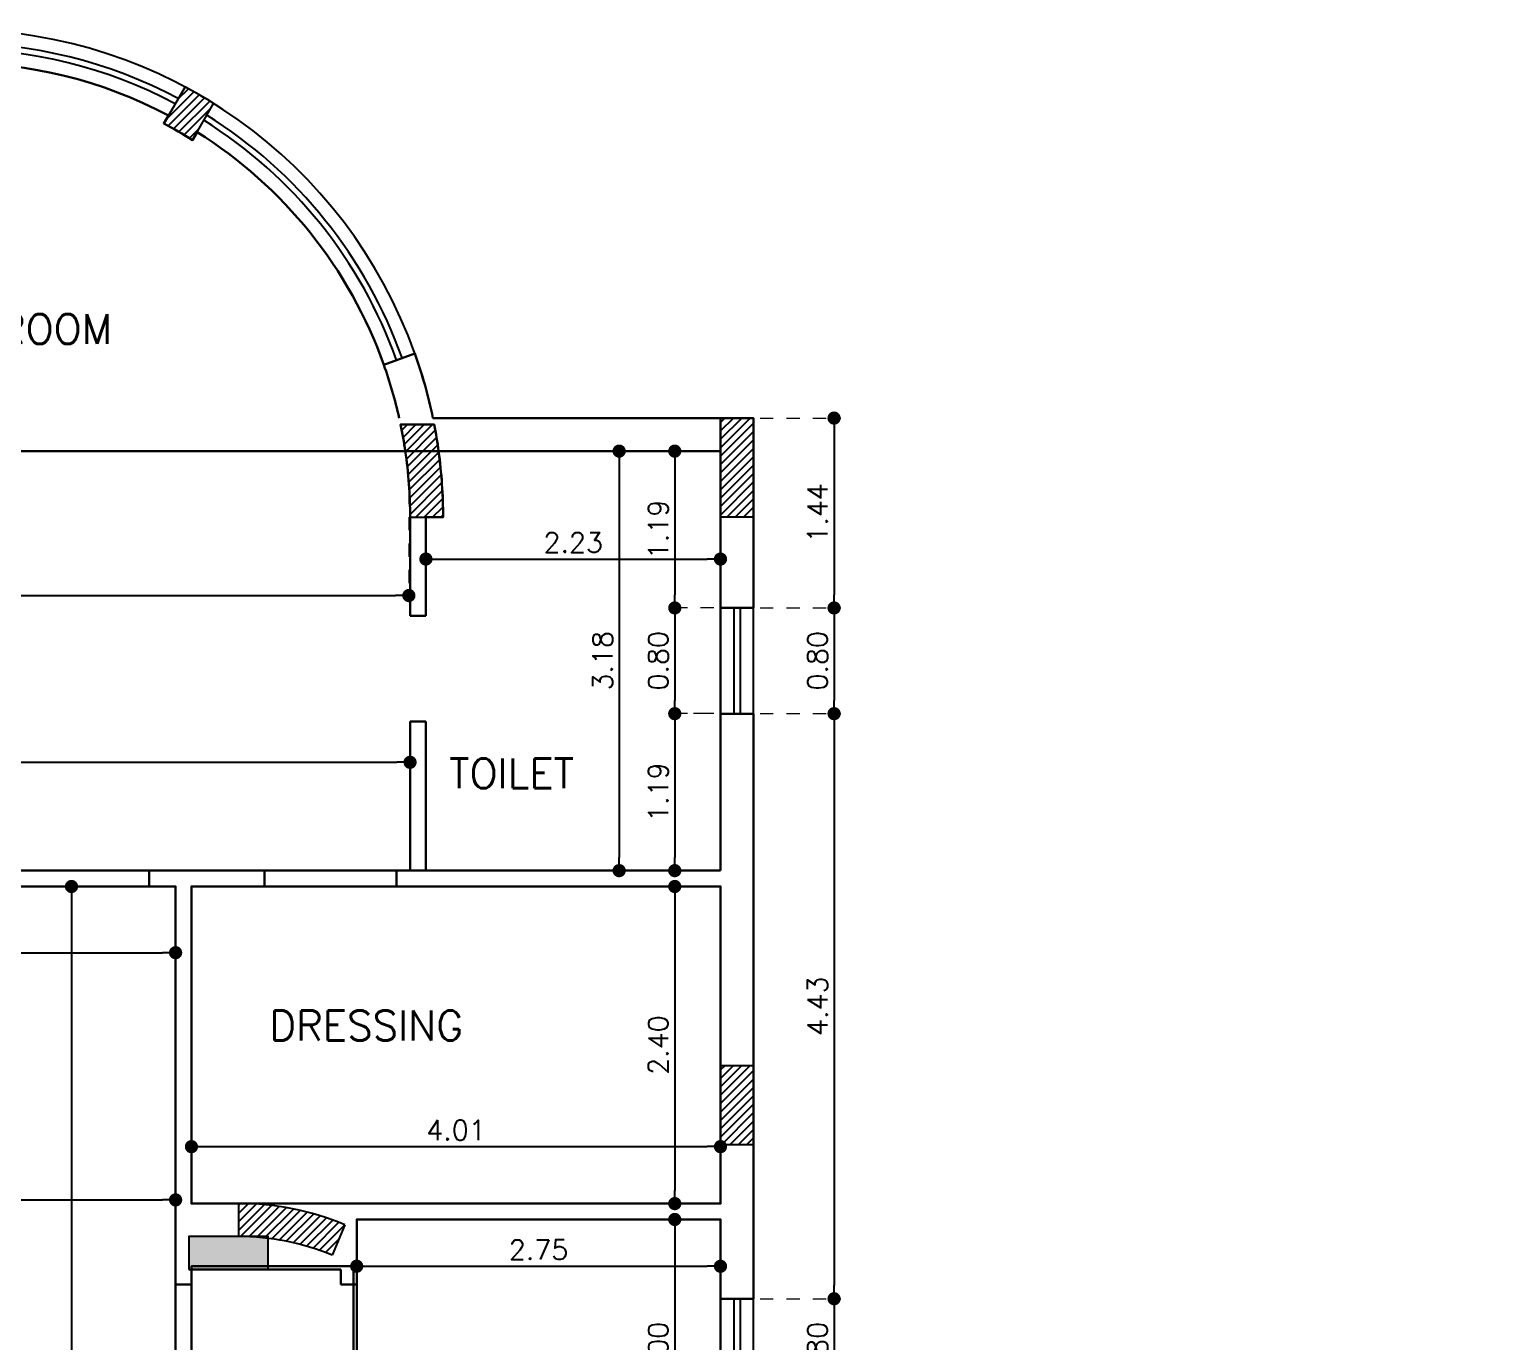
# Model space of a CAD drawing. Header units: metres. Extents: x 2217 to 2595, y -381 to -273.
# Drawn here: x 2325.85 to 2337.03, y -351.62 to -341.69 of the extents above; entities that cross this region are included whole.
import ezdxf

# ---------------------------------------------------------------- set-up
doc = ezdxf.new("R2010")
doc.units = ezdxf.units.M
doc.header["$LTSCALE"] = 0.5
doc.header["$MEASUREMENT"] = 0
doc.header["$PDMODE"] = 3
doc.header["$PDSIZE"] = -1
doc.linetypes.add('DOT2', pattern=[0.125, 0, -0.125])
for name, color, linetype in [('A-COL', 11, 'Continuous'), ('A-COLH', 1, 'Continuous'), ('A-EDM', 3, 'Continuous'), ('A-LVL', 4, 'Continuous'), ('A-WIN', 132, 'Continuous'), ('ceramic', 6, 'Continuous')]:
    doc.layers.add(name, color=color, linetype=linetype)
doc.layers.add('A-Wall', color=7, linetype='Continuous', lineweight=30)
doc.styles.add('ROMANS', font='romans.shx')
doc.dimstyles.new('dim50', dxfattribs={"dimscale": 50, "dimtxt": 0.003, "dimasz": 0.002, "dimexe": 0.001, "dimexo": 0.001, "dimgap": 0.001, "dimtad": 1, "dimzin": 0, "dimdsep": 46, "dimtxsty": 'ROMANS', "dimblk": 'DOT', "dimcen": 0, "dimclrd": 5, "dimclre": 1, "dimclrt": 7, "dimadec": 0, "dimazin": 0, "dimtfac": 1, "dimtix": 1, "dimtmove": 2, "dimatfit": 3, "dimldrblk": 'DTICK', "dimfxl": 1, "dimtolj": 1, "dimtzin": 0, "dimlwe": 20, "dimarcsym": 0})
pattern_1 = [(45, (-727.746474, -1998.83578), (-0.0318198052, 0.0318198052), [])]

# ---------------------------------------------------------------- blocks, each defined once
blk = doc.blocks.new('A$C2b1ffe9e')
at = {"layer": 'A-COL', "ltscale": 0.5}
h = blk.add_hatch(color=4, dxfattribs=at)
h.paths.add_polyline_path([(26.475, 6.891, 0.030325), (26.25, 6.905), (26.25, 6.905), (26.075, 6.905), (26.075, 6.655), (26.475, 6.655)])
h.paths.add_polyline_path([(26.075, 6.905), (25.875, 6.905), (25.875, 6.655), (26.075, 6.655)])
at = {"layer": 'A-COLH', "ltscale": 0.5}
h = blk.add_hatch(dxfattribs=at)
h.set_pattern_fill('ANSI31', color=256, scale=0.36)
h.set_pattern_definition(pattern_1)
edge = h.paths.add_edge_path()
edge.add_arc((24.075, 12.289), 3.44, 57.9176, 62.0824, ccw=False)
edge.add_line((25.902, 15.204), (26.062, 15.481))
edge.add_arc((24.075, 12.289), 3.76, 58.0949, 61.9051)
edge.add_line((25.846, 15.606), (25.686, 15.329))
h = blk.add_hatch(dxfattribs=at)
h.set_pattern_fill('ANSI31', color=256, scale=0.36)
h.set_pattern_definition(pattern_1)
h.paths.add_polyline_path([(29.9, 13.1), (30.15, 13.1), (30.15, 12.35), (29.9, 12.35)])
h = blk.add_hatch(dxfattribs=at)
h.set_pattern_fill('ANSI31', color=256, scale=0.36)
h.set_pattern_definition(pattern_1)
edge = h.paths.add_edge_path()
edge.add_line((27.55, 12.35), (27.8, 12.35))
edge.add_arc((24.11, 12.35), 3.69, 0, 10.9354)
edge.add_line((27.733, 13.05), (27.478, 13.05))
edge.add_arc((24.11, 12.35), 3.44, 0, 11.741, ccw=False)
h = blk.add_hatch(dxfattribs=at)
h.set_pattern_fill('ANSI31', color=256, scale=0.36)
h.set_pattern_definition(pattern_1)
h.paths.add_polyline_path([(29.9, 8.2), (30.15, 8.2), (30.15, 7.6), (29.9, 7.6)])
h = blk.add_hatch(dxfattribs=at)
h.set_pattern_fill('ANSI31', color=256, scale=0.36)
h.set_pattern_definition([(45, (-910.365787, -1911.86006), (-0.0318198052, 0.0318198052), [])])
edge = h.paths.add_edge_path()
edge.add_line((26.96, 6.764), (27.056, 6.995))
edge.add_arc((26.25, 5.045), 2.11, 67.5461, 89.9924)
edge.add_line((26.25, 7.155), (26.25, 7.155))
edge.add_line((26.25, 7.155), (26.25, 6.905))
edge.add_arc((26.25, 5.045), 1.86, 67.5461, 90, ccw=False)
at = {"layer": 'A-COL', "ltscale": 0.5}
for p, q in [((26.25, 7.155), (26.25, 6.905)), ((27.056, 6.995), (26.96, 6.764))]:
    blk.add_line(p, q, dxfattribs=at)
for points in [[(25.686, 15.329, -0.018175), (25.902, 15.204), (26.062, 15.481, 0.016627), (25.846, 15.606)], [(27.55, 12.35), (27.8, 12.35, 0.047751), (27.733, 13.05), (27.478, 13.05, -0.051275)]]:
    blk.add_lwpolyline(points, format="xyb", close=True, dxfattribs=at)
for points in [[(29.9, 13.1), (30.15, 13.1), (30.15, 12.35), (29.9, 12.35)], [(29.9, 8.2), (30.15, 8.2), (30.15, 7.6), (29.9, 7.6)], [(25.875, 6.655), (26.475, 6.655), (26.475, 6.906), (25.875, 6.906)]]:
    blk.add_lwpolyline(points, close=True, dxfattribs=at)
for radius in [2.11, 1.86]:
    blk.add_arc((26.25, 5.045), radius, 67.5461, 90, dxfattribs=at)
blk = doc.blocks.new('_Dot')
at = {"color": 0, "linetype": 'ByBlock', "lineweight": -2}
blk.add_line((-0.5, 0), (-1, 0), dxfattribs=at)
at = {"color": 0, "linetype": 'ByBlock', "const_width": 0.5}
blk.add_lwpolyline([(-0.25, 0, 1), (0.25, 0, 1)], format="xyb", close=True, dxfattribs=at)
blk = doc.blocks.new('*D147')
at = {"layer": 'A-EDM', "color": 1, "linetype": 'DOT2', "lineweight": 20, "ltscale": 0.5, "transparency": 16777216}
for p, q in [((2328.847, -345.705), (2328.847, -345.649)), ((2331.077, -345.705), (2331.077, -345.649))]:
    blk.add_line(p, q, dxfattribs=at)
at = {"layer": 'A-EDM', "color": 5, "lineweight": -2, "ltscale": 0.5, "transparency": 16777216}
blk.add_line((2328.947, -345.699), (2330.977, -345.699), dxfattribs=at)
at = {"layer": 'DEFPOINTS', "color": 0, "ltscale": 0.5, "transparency": 16777216}
for p in [(2331.077, -345.699), (2328.847, -345.755), (2331.077, -345.755)]:
    blk.add_point(p, dxfattribs=at)
at = {"layer": 'A-EDM', "color": 5, "lineweight": -2, "ltscale": 0.5, "transparency": 16777216, "xscale": 0.1, "yscale": 0.1, "zscale": 0.1, "rotation": 180}
blk.add_blockref('_Dot', (2328.847, -345.699), dxfattribs=at)
at = {"layer": 'A-EDM', "color": 5, "lineweight": -2, "ltscale": 0.5, "transparency": 16777216, "xscale": 0.1, "yscale": 0.1, "zscale": 0.1}
blk.add_blockref('_Dot', (2331.077, -345.699), dxfattribs=at)
at = {"layer": 'A-EDM', "color": 7, "ltscale": 0.5, "transparency": 16777216, "insert": (2329.962, -345.574), "char_height": 0.15, "attachment_point": 5, "style": 'ROMANS'}
blk.add_mtext('\\A1;2.23', dxfattribs=at)
blk = doc.blocks.new('DTICK')
for p, q in [((0, 1.21), (0, -1.21)), ((-1.21, 0), (1.21, 0))]:
    blk.add_line(p, q)
at = {"color": 3}
blk.add_line((-0.63, -0.63), (0.63, 0.63), dxfattribs=at)
blk = doc.blocks.new('*D148')
at = {"layer": 'A-EDM', "color": 1, "linetype": 'DOT2', "lineweight": 20, "ltscale": 0.5, "transparency": 16777216}
for p, q in [((2330.17, -344.882), (2330.36, -344.882)), ((2330.17, -348.057), (2330.36, -348.057))]:
    blk.add_line(p, q, dxfattribs=at)
at = {"layer": 'A-EDM', "color": 5, "lineweight": -2, "ltscale": 0.5, "transparency": 16777216}
blk.add_line((2330.31, -344.982), (2330.31, -347.957), dxfattribs=at)
at = {"layer": 'DEFPOINTS', "color": 0, "ltscale": 0.5, "transparency": 16777216}
for p in [(2330.12, -344.882), (2330.12, -348.057), (2330.31, -348.057)]:
    blk.add_point(p, dxfattribs=at)
at = {"layer": 'A-EDM', "color": 5, "lineweight": -2, "ltscale": 0.5, "transparency": 16777216, "xscale": 0.1, "yscale": 0.1, "zscale": 0.1}
for p, rotation in [((2330.31, -344.882), 90), ((2330.31, -348.057), 270)]:
    blk.add_blockref('_Dot', p, dxfattribs=dict(at, rotation=rotation))
at = {"layer": 'A-EDM', "color": 7, "ltscale": 0.5, "transparency": 16777216, "insert": (2330.185, -346.469), "char_height": 0.15, "attachment_point": 5, "rotation": 90, "style": 'ROMANS'}
blk.add_mtext('\\A1;3.18', dxfattribs=at)
blk = doc.blocks.new('*D149')
at = {"layer": 'A-EDM', "color": 1, "linetype": 'DOT2', "lineweight": 20, "ltscale": 0.5, "transparency": 16777216}
for p, q in [((2330.974, -348.177), (2330.681, -348.177)), ((2330.974, -350.577), (2330.681, -350.577))]:
    blk.add_line(p, q, dxfattribs=at)
at = {"layer": 'A-EDM', "color": 5, "lineweight": -2, "ltscale": 0.5, "transparency": 16777216}
blk.add_line((2330.731, -348.277), (2330.731, -350.477), dxfattribs=at)
at = {"layer": 'DEFPOINTS', "color": 0, "ltscale": 0.5, "transparency": 16777216}
for p in [(2331.024, -348.177), (2330.731, -350.577), (2331.024, -350.577)]:
    blk.add_point(p, dxfattribs=at)
at = {"layer": 'A-EDM', "color": 5, "lineweight": -2, "ltscale": 0.5, "transparency": 16777216, "xscale": 0.1, "yscale": 0.1, "zscale": 0.1}
for p, rotation in [((2330.731, -348.177), 90), ((2330.731, -350.577), 270)]:
    blk.add_blockref('_Dot', p, dxfattribs=dict(at, rotation=rotation))
at = {"layer": 'A-EDM', "color": 7, "ltscale": 0.5, "transparency": 16777216, "insert": (2330.606, -349.377), "char_height": 0.15, "attachment_point": 5, "rotation": 90, "style": 'ROMANS'}
blk.add_mtext('\\A1;2.40', dxfattribs=at)
blk = doc.blocks.new('*D150')
at = {"layer": 'A-EDM', "color": 1, "linetype": 'DOT2', "lineweight": 20, "ltscale": 0.5, "transparency": 16777216}
for p, q in [((2327.072, -350.527), (2327.072, -350.096)), ((2331.077, -350.527), (2331.077, -350.096))]:
    blk.add_line(p, q, dxfattribs=at)
at = {"layer": 'A-EDM', "color": 5, "lineweight": -2, "ltscale": 0.5, "transparency": 16777216}
blk.add_line((2327.172, -350.146), (2330.977, -350.146), dxfattribs=at)
at = {"layer": 'DEFPOINTS', "color": 0, "ltscale": 0.5, "transparency": 16777216}
for p in [(2331.077, -350.146), (2327.072, -350.577), (2331.077, -350.577)]:
    blk.add_point(p, dxfattribs=at)
at = {"layer": 'A-EDM', "color": 5, "lineweight": -2, "ltscale": 0.5, "transparency": 16777216, "xscale": 0.1, "yscale": 0.1, "zscale": 0.1, "rotation": 180}
blk.add_blockref('_Dot', (2327.072, -350.146), dxfattribs=at)
at = {"layer": 'A-EDM', "color": 5, "lineweight": -2, "ltscale": 0.5, "transparency": 16777216, "xscale": 0.1, "yscale": 0.1, "zscale": 0.1}
blk.add_blockref('_Dot', (2331.077, -350.146), dxfattribs=at)
at = {"layer": 'A-EDM', "color": 7, "ltscale": 0.5, "transparency": 16777216, "insert": (2329.075, -350.021), "char_height": 0.15, "attachment_point": 5, "style": 'ROMANS'}
blk.add_mtext('\\A1;4.01', dxfattribs=at)
blk = doc.blocks.new('*D153')
at = {"layer": 'A-EDM', "color": 1, "linetype": 'DOT2', "lineweight": 20, "ltscale": 0.5, "transparency": 16777216}
for p, q in [((2319.577, -348.227), (2319.577, -348.728)), ((2326.952, -348.227), (2326.952, -348.728))]:
    blk.add_line(p, q, dxfattribs=at)
at = {"layer": 'A-EDM', "color": 5, "lineweight": -2, "ltscale": 0.5, "transparency": 16777216}
blk.add_line((2319.677, -348.678), (2326.852, -348.678), dxfattribs=at)
at = {"layer": 'DEFPOINTS', "color": 0, "ltscale": 0.5, "transparency": 16777216}
for p in [(2319.577, -348.177), (2326.952, -348.177), (2326.952, -348.678)]:
    blk.add_point(p, dxfattribs=at)
at = {"layer": 'A-EDM', "color": 5, "lineweight": -2, "ltscale": 0.5, "transparency": 16777216, "xscale": 0.1, "yscale": 0.1, "zscale": 0.1, "rotation": 180}
blk.add_blockref('_Dot', (2319.577, -348.678), dxfattribs=at)
at = {"layer": 'A-EDM', "color": 5, "lineweight": -2, "ltscale": 0.5, "transparency": 16777216, "xscale": 0.1, "yscale": 0.1, "zscale": 0.1}
blk.add_blockref('_Dot', (2326.952, -348.678), dxfattribs=at)
at = {"layer": 'A-EDM', "color": 7, "ltscale": 0.5, "transparency": 16777216, "insert": (2323.265, -348.553), "char_height": 0.15, "attachment_point": 5, "style": 'ROMANS'}
blk.add_mtext('\\A1;7.37', dxfattribs=at)
blk = doc.blocks.new('*D154')
at = {"layer": 'A-EDM', "color": 1, "linetype": 'DOT2', "lineweight": 20, "ltscale": 0.5, "transparency": 16777216}
for p, q in [((2330.974, -350.697), (2330.681, -350.697)), ((2330.974, -352.697), (2330.681, -352.697))]:
    blk.add_line(p, q, dxfattribs=at)
at = {"layer": 'A-EDM', "color": 5, "lineweight": -2, "ltscale": 0.5, "transparency": 16777216}
blk.add_line((2330.731, -350.797), (2330.731, -352.597), dxfattribs=at)
at = {"layer": 'DEFPOINTS', "color": 0, "ltscale": 0.5, "transparency": 16777216}
for p in [(2331.024, -350.697), (2330.731, -352.697), (2331.024, -352.697)]:
    blk.add_point(p, dxfattribs=at)
at = {"layer": 'A-EDM', "color": 5, "lineweight": -2, "ltscale": 0.5, "transparency": 16777216, "xscale": 0.1, "yscale": 0.1, "zscale": 0.1}
for p, rotation in [((2330.731, -350.697), 90), ((2330.731, -352.697), 270)]:
    blk.add_blockref('_Dot', p, dxfattribs=dict(at, rotation=rotation))
at = {"layer": 'A-EDM', "color": 7, "ltscale": 0.5, "transparency": 16777216, "insert": (2330.606, -351.697), "char_height": 0.15, "attachment_point": 5, "rotation": 90, "style": 'ROMANS'}
blk.add_mtext('\\A1;2.00', dxfattribs=at)
blk = doc.blocks.new('*D155')
at = {"layer": 'A-EDM', "color": 1, "linetype": 'DOT2', "lineweight": 20, "ltscale": 0.5, "transparency": 16777216}
for p, q in [((2328.323, -350.747), (2328.323, -351.101)), ((2331.077, -350.747), (2331.077, -351.101))]:
    blk.add_line(p, q, dxfattribs=at)
at = {"layer": 'A-EDM', "color": 5, "lineweight": -2, "ltscale": 0.5, "transparency": 16777216}
blk.add_line((2328.423, -351.051), (2330.977, -351.051), dxfattribs=at)
at = {"layer": 'DEFPOINTS', "color": 0, "ltscale": 0.5, "transparency": 16777216}
for p in [(2328.323, -350.697), (2331.077, -350.697), (2331.077, -351.051)]:
    blk.add_point(p, dxfattribs=at)
at = {"layer": 'A-EDM', "color": 5, "lineweight": -2, "ltscale": 0.5, "transparency": 16777216, "xscale": 0.1, "yscale": 0.1, "zscale": 0.1, "rotation": 180}
blk.add_blockref('_Dot', (2328.323, -351.051), dxfattribs=at)
at = {"layer": 'A-EDM', "color": 5, "lineweight": -2, "ltscale": 0.5, "transparency": 16777216, "xscale": 0.1, "yscale": 0.1, "zscale": 0.1}
blk.add_blockref('_Dot', (2331.077, -351.051), dxfattribs=at)
at = {"layer": 'A-EDM', "color": 7, "ltscale": 0.5, "transparency": 16777216, "insert": (2329.7, -350.926), "char_height": 0.15, "attachment_point": 5, "style": 'ROMANS'}
blk.add_mtext('\\A1;2.75', dxfattribs=at)
blk = doc.blocks.new('*D157')
at = {"layer": 'A-EDM', "color": 1, "linetype": 'DOT2', "lineweight": 20, "ltscale": 0.5, "transparency": 16777216}
for p, q in [((2319.447, -348.007), (2319.447, -347.187)), ((2328.727, -348.007), (2328.727, -347.187))]:
    blk.add_line(p, q, dxfattribs=at)
at = {"layer": 'A-EDM', "color": 5, "lineweight": -2, "ltscale": 0.5, "transparency": 16777216}
blk.add_line((2319.547, -347.237), (2328.627, -347.237), dxfattribs=at)
at = {"layer": 'DEFPOINTS', "color": 0, "ltscale": 0.5, "transparency": 16777216}
for p in [(2328.727, -347.237), (2319.447, -348.057), (2328.727, -348.057)]:
    blk.add_point(p, dxfattribs=at)
at = {"layer": 'A-EDM', "color": 5, "lineweight": -2, "ltscale": 0.5, "transparency": 16777216, "xscale": 0.1, "yscale": 0.1, "zscale": 0.1, "rotation": 180}
blk.add_blockref('_Dot', (2319.447, -347.237), dxfattribs=at)
at = {"layer": 'A-EDM', "color": 5, "lineweight": -2, "ltscale": 0.5, "transparency": 16777216, "xscale": 0.1, "yscale": 0.1, "zscale": 0.1}
blk.add_blockref('_Dot', (2328.727, -347.237), dxfattribs=at)
at = {"layer": 'A-EDM', "color": 7, "ltscale": 0.5, "transparency": 16777216, "insert": (2324.087, -347.112), "char_height": 0.15, "attachment_point": 5, "style": 'ROMANS'}
blk.add_mtext('\\A1;9.28', dxfattribs=at)
blk = doc.blocks.new('*D159')
at = {"layer": 'A-EDM', "color": 1, "linetype": 'DOT2', "lineweight": 20, "ltscale": 0.5, "transparency": 16777216}
for p, q in [((2326.902, -348.177), (2326.114, -348.177)), ((2326.55, -357.482), (2326.114, -357.482))]:
    blk.add_line(p, q, dxfattribs=at)
at = {"layer": 'A-EDM', "color": 5, "lineweight": -2, "ltscale": 0.5, "transparency": 16777216}
blk.add_line((2326.164, -348.277), (2326.164, -357.382), dxfattribs=at)
at = {"layer": 'DEFPOINTS', "color": 0, "ltscale": 0.5, "transparency": 16777216}
for p in [(2326.952, -348.177), (2326.164, -357.482), (2326.6, -357.482)]:
    blk.add_point(p, dxfattribs=at)
at = {"layer": 'A-EDM', "color": 5, "lineweight": -2, "ltscale": 0.5, "transparency": 16777216, "xscale": 0.1, "yscale": 0.1, "zscale": 0.1}
for p, rotation in [((2326.164, -348.177), 90), ((2326.164, -357.482), 270)]:
    blk.add_blockref('_Dot', p, dxfattribs=dict(at, rotation=rotation))
at = {"layer": 'A-EDM', "color": 7, "ltscale": 0.5, "transparency": 16777216, "insert": (2326.039, -352.829), "char_height": 0.15, "attachment_point": 5, "rotation": 90, "style": 'ROMANS'}
blk.add_mtext('\\A1;9.30', dxfattribs=at)
blk = doc.blocks.new('*D162')
at = {"layer": 'A-EDM', "color": 1, "linetype": 'DOT2', "lineweight": 20, "ltscale": 0.5, "transparency": 16777216}
for p, q in [((2322.177, -350.64), (2322.177, -350.499)), ((2326.952, -350.64), (2326.952, -350.499))]:
    blk.add_line(p, q, dxfattribs=at)
at = {"layer": 'A-EDM', "color": 5, "lineweight": -2, "ltscale": 0.5, "transparency": 16777216}
blk.add_line((2322.277, -350.549), (2326.852, -350.549), dxfattribs=at)
at = {"layer": 'DEFPOINTS', "color": 0, "ltscale": 0.5, "transparency": 16777216}
for p in [(2326.952, -350.549), (2322.177, -350.69), (2326.952, -350.69)]:
    blk.add_point(p, dxfattribs=at)
at = {"layer": 'A-EDM', "color": 5, "lineweight": -2, "ltscale": 0.5, "transparency": 16777216, "xscale": 0.1, "yscale": 0.1, "zscale": 0.1, "rotation": 180}
blk.add_blockref('_Dot', (2322.177, -350.549), dxfattribs=at)
at = {"layer": 'A-EDM', "color": 5, "lineweight": -2, "ltscale": 0.5, "transparency": 16777216, "xscale": 0.1, "yscale": 0.1, "zscale": 0.1}
blk.add_blockref('_Dot', (2326.952, -350.549), dxfattribs=at)
at = {"layer": 'A-EDM', "color": 7, "ltscale": 0.5, "transparency": 16777216, "insert": (2324.565, -350.424), "char_height": 0.15, "attachment_point": 5, "style": 'ROMANS'}
blk.add_mtext('\\A1;4.78', dxfattribs=at)
blk = doc.blocks.new('*D163')
at = {"layer": 'A-EDM', "color": 1, "linetype": 'DOT2', "lineweight": 20, "ltscale": 0.5, "transparency": 16777216}
for p, q in [((2321.865, -345.08), (2321.865, -346.025)), ((2328.718, -345.181), (2328.718, -346.025))]:
    blk.add_line(p, q, dxfattribs=at)
at = {"layer": 'A-EDM', "color": 5, "lineweight": -2, "ltscale": 0.5, "transparency": 16777216}
blk.add_line((2321.965, -345.975), (2328.618, -345.975), dxfattribs=at)
at = {"layer": 'DEFPOINTS', "color": 0, "ltscale": 0.5, "transparency": 16777216}
for p in [(2321.865, -345.03), (2328.718, -345.131), (2328.718, -345.975)]:
    blk.add_point(p, dxfattribs=at)
at = {"layer": 'A-EDM', "color": 5, "lineweight": -2, "ltscale": 0.5, "transparency": 16777216, "xscale": 0.1, "yscale": 0.1, "zscale": 0.1, "rotation": 180}
blk.add_blockref('_Dot', (2321.865, -345.975), dxfattribs=at)
at = {"layer": 'A-EDM', "color": 5, "lineweight": -2, "ltscale": 0.5, "transparency": 16777216, "xscale": 0.1, "yscale": 0.1, "zscale": 0.1}
blk.add_blockref('_Dot', (2328.718, -345.975), dxfattribs=at)
at = {"layer": 'A-EDM', "color": 7, "ltscale": 0.5, "transparency": 16777216, "insert": (2325.292, -345.85), "char_height": 0.15, "attachment_point": 5, "style": 'ROMANS'}
blk.add_mtext('\\A1;6.85', dxfattribs=at)
blk = doc.blocks.new('*D185')
at = {"layer": 'A-EDM', "color": 1, "linetype": 'DOT2', "lineweight": 20, "ltscale": 0.5, "transparency": 16777216}
for p, q in [((2331.027, -344.882), (2330.681, -344.882)), ((2331.027, -346.069), (2330.681, -346.069))]:
    blk.add_line(p, q, dxfattribs=at)
at = {"layer": 'A-EDM', "color": 5, "lineweight": -2, "ltscale": 0.5, "transparency": 16777216}
blk.add_line((2330.731, -344.982), (2330.731, -345.969), dxfattribs=at)
at = {"layer": 'DEFPOINTS', "color": 0, "ltscale": 0.5, "transparency": 16777216}
for p in [(2331.077, -344.882), (2330.731, -346.069), (2331.077, -346.069)]:
    blk.add_point(p, dxfattribs=at)
at = {"layer": 'A-EDM', "color": 5, "lineweight": -2, "ltscale": 0.5, "transparency": 16777216, "xscale": 0.1, "yscale": 0.1, "zscale": 0.1}
for p, rotation in [((2330.731, -344.882), 90), ((2330.731, -346.069), 270)]:
    blk.add_blockref('_Dot', p, dxfattribs=dict(at, rotation=rotation))
at = {"layer": 'A-EDM', "color": 7, "ltscale": 0.5, "transparency": 16777216, "insert": (2330.606, -345.475), "char_height": 0.15, "attachment_point": 5, "rotation": 90, "style": 'ROMANS'}
blk.add_mtext('\\A1;1.19', dxfattribs=at)
blk = doc.blocks.new('*D186')
at = {"layer": 'A-EDM', "color": 1, "linetype": 'DOT2', "lineweight": 20, "ltscale": 0.5, "transparency": 16777216}
for p, q in [((2331.027, -346.069), (2330.681, -346.069)), ((2331.027, -346.869), (2330.681, -346.869))]:
    blk.add_line(p, q, dxfattribs=at)
at = {"layer": 'A-EDM', "color": 5, "lineweight": -2, "ltscale": 0.5, "transparency": 16777216}
blk.add_line((2330.731, -346.169), (2330.731, -346.769), dxfattribs=at)
at = {"layer": 'DEFPOINTS', "color": 0, "ltscale": 0.5, "transparency": 16777216}
for p in [(2331.077, -346.069), (2330.731, -346.869), (2331.077, -346.869)]:
    blk.add_point(p, dxfattribs=at)
at = {"layer": 'A-EDM', "color": 5, "lineweight": -2, "ltscale": 0.5, "transparency": 16777216, "xscale": 0.1, "yscale": 0.1, "zscale": 0.1}
for p, rotation in [((2330.731, -346.069), 90), ((2330.731, -346.869), 270)]:
    blk.add_blockref('_Dot', p, dxfattribs=dict(at, rotation=rotation))
at = {"layer": 'A-EDM', "color": 7, "ltscale": 0.5, "transparency": 16777216, "insert": (2330.606, -346.469), "char_height": 0.15, "attachment_point": 5, "rotation": 90, "style": 'ROMANS'}
blk.add_mtext('\\A1;0.80', dxfattribs=at)
blk = doc.blocks.new('*D187')
at = {"layer": 'A-EDM', "color": 1, "linetype": 'DOT2', "lineweight": 20, "ltscale": 0.5, "transparency": 16777216}
for p, q in [((2330.974, -346.869), (2330.681, -346.869)), ((2330.974, -348.057), (2330.681, -348.057))]:
    blk.add_line(p, q, dxfattribs=at)
at = {"layer": 'A-EDM', "color": 5, "lineweight": -2, "ltscale": 0.5, "transparency": 16777216}
blk.add_line((2330.731, -346.969), (2330.731, -347.957), dxfattribs=at)
at = {"layer": 'DEFPOINTS', "color": 0, "ltscale": 0.5, "transparency": 16777216}
for p in [(2331.024, -346.869), (2330.731, -348.057), (2331.024, -348.057)]:
    blk.add_point(p, dxfattribs=at)
at = {"layer": 'A-EDM', "color": 5, "lineweight": -2, "ltscale": 0.5, "transparency": 16777216, "xscale": 0.1, "yscale": 0.1, "zscale": 0.1}
for p, rotation in [((2330.731, -346.869), 90), ((2330.731, -348.057), 270)]:
    blk.add_blockref('_Dot', p, dxfattribs=dict(at, rotation=rotation))
at = {"layer": 'A-EDM', "color": 7, "ltscale": 0.5, "transparency": 16777216, "insert": (2330.606, -347.463), "char_height": 0.15, "attachment_point": 5, "rotation": 90, "style": 'ROMANS'}
blk.add_mtext('\\A1;1.19', dxfattribs=at)
blk = doc.blocks.new('*D198')
at = {"layer": 'A-EDM', "color": 1, "linetype": 'DOT2', "lineweight": 20, "ltscale": 0.5, "transparency": 16777216}
for p, q in [((2331.377, -344.632), (2331.987, -344.632)), ((2331.377, -346.069), (2331.987, -346.069))]:
    blk.add_line(p, q, dxfattribs=at)
at = {"layer": 'A-EDM', "color": 5, "lineweight": -2, "ltscale": 0.5, "transparency": 16777216}
blk.add_line((2331.937, -344.732), (2331.937, -345.969), dxfattribs=at)
at = {"layer": 'DEFPOINTS', "color": 0, "ltscale": 0.5, "transparency": 16777216}
for p in [(2331.327, -344.632), (2331.327, -346.069), (2331.937, -346.069)]:
    blk.add_point(p, dxfattribs=at)
at = {"layer": 'A-EDM', "color": 5, "lineweight": -2, "ltscale": 0.5, "transparency": 16777216, "xscale": 0.1, "yscale": 0.1, "zscale": 0.1}
for p, rotation in [((2331.937, -344.632), 90), ((2331.937, -346.069), 270)]:
    blk.add_blockref('_Dot', p, dxfattribs=dict(at, rotation=rotation))
at = {"layer": 'A-EDM', "color": 7, "ltscale": 0.5, "transparency": 16777216, "insert": (2331.812, -345.35), "char_height": 0.15, "attachment_point": 5, "rotation": 90, "style": 'ROMANS'}
blk.add_mtext('\\A1;1.44', dxfattribs=at)
blk = doc.blocks.new('*D199')
at = {"layer": 'A-EDM', "color": 1, "linetype": 'DOT2', "lineweight": 20, "ltscale": 0.5, "transparency": 16777216}
for p, q in [((2331.377, -346.069), (2331.987, -346.069)), ((2331.377, -346.869), (2331.987, -346.869))]:
    blk.add_line(p, q, dxfattribs=at)
at = {"layer": 'A-EDM', "color": 5, "lineweight": -2, "ltscale": 0.5, "transparency": 16777216}
blk.add_line((2331.937, -346.169), (2331.937, -346.769), dxfattribs=at)
at = {"layer": 'DEFPOINTS', "color": 0, "ltscale": 0.5, "transparency": 16777216}
for p in [(2331.327, -346.069), (2331.327, -346.869), (2331.937, -346.869)]:
    blk.add_point(p, dxfattribs=at)
at = {"layer": 'A-EDM', "color": 5, "lineweight": -2, "ltscale": 0.5, "transparency": 16777216, "xscale": 0.1, "yscale": 0.1, "zscale": 0.1}
for p, rotation in [((2331.937, -346.069), 90), ((2331.937, -346.869), 270)]:
    blk.add_blockref('_Dot', p, dxfattribs=dict(at, rotation=rotation))
at = {"layer": 'A-EDM', "color": 7, "ltscale": 0.5, "transparency": 16777216, "insert": (2331.812, -346.469), "char_height": 0.15, "attachment_point": 5, "rotation": 90, "style": 'ROMANS'}
blk.add_mtext('\\A1;0.80', dxfattribs=at)
blk = doc.blocks.new('*D200')
at = {"layer": 'A-EDM', "color": 1, "linetype": 'DOT2', "lineweight": 20, "ltscale": 0.5, "transparency": 16777216}
for p, q in [((2331.377, -346.869), (2331.987, -346.869)), ((2331.377, -351.297), (2331.987, -351.297))]:
    blk.add_line(p, q, dxfattribs=at)
at = {"layer": 'A-EDM', "color": 5, "lineweight": -2, "ltscale": 0.5, "transparency": 16777216}
blk.add_line((2331.937, -346.969), (2331.937, -351.197), dxfattribs=at)
at = {"layer": 'DEFPOINTS', "color": 0, "ltscale": 0.5, "transparency": 16777216}
for p in [(2331.327, -346.869), (2331.327, -351.297), (2331.937, -351.297)]:
    blk.add_point(p, dxfattribs=at)
at = {"layer": 'A-EDM', "color": 5, "lineweight": -2, "ltscale": 0.5, "transparency": 16777216, "xscale": 0.1, "yscale": 0.1, "zscale": 0.1}
for p, rotation in [((2331.937, -346.869), 90), ((2331.937, -351.297), 270)]:
    blk.add_blockref('_Dot', p, dxfattribs=dict(at, rotation=rotation))
at = {"layer": 'A-EDM', "color": 7, "ltscale": 0.5, "transparency": 16777216, "insert": (2331.812, -349.083), "char_height": 0.15, "attachment_point": 5, "rotation": 90, "style": 'ROMANS'}
blk.add_mtext('\\A1;4.43', dxfattribs=at)
blk = doc.blocks.new('*D201')
at = {"layer": 'A-EDM', "color": 1, "linetype": 'DOT2', "lineweight": 20, "ltscale": 0.5, "transparency": 16777216}
for p, q in [((2331.377, -351.297), (2331.987, -351.297)), ((2331.377, -352.097), (2331.987, -352.097))]:
    blk.add_line(p, q, dxfattribs=at)
at = {"layer": 'A-EDM', "color": 5, "lineweight": -2, "ltscale": 0.5, "transparency": 16777216}
blk.add_line((2331.937, -351.397), (2331.937, -351.997), dxfattribs=at)
at = {"layer": 'DEFPOINTS', "color": 0, "ltscale": 0.5, "transparency": 16777216}
for p in [(2331.327, -351.297), (2331.327, -352.097), (2331.937, -352.097)]:
    blk.add_point(p, dxfattribs=at)
at = {"layer": 'A-EDM', "color": 5, "lineweight": -2, "ltscale": 0.5, "transparency": 16777216, "xscale": 0.1, "yscale": 0.1, "zscale": 0.1}
for p, rotation in [((2331.937, -351.297), 90), ((2331.937, -352.097), 270)]:
    blk.add_blockref('_Dot', p, dxfattribs=dict(at, rotation=rotation))
at = {"layer": 'A-EDM', "color": 7, "ltscale": 0.5, "transparency": 16777216, "insert": (2331.812, -351.697), "char_height": 0.15, "attachment_point": 5, "rotation": 90, "style": 'ROMANS'}
blk.add_mtext('\\A1;0.80', dxfattribs=at)
blk = doc.blocks.new('*D318')
at = {"layer": 'ceramic', "color": 1, "linetype": 'DOT2', "lineweight": 20, "ltscale": 0.5, "transparency": 16777216}
for p, q in [((2574.955, -348.554), (2574.953, -348.551)), ((2570.931, -352.655), (2570.928, -352.653)), ((2281.34, -354.884), (2281.075, -354.884)), ((2281.34, -356.162), (2281.075, -356.162))]:
    blk.add_line(p, q, dxfattribs=at)
at = {"layer": 'ceramic', "color": 5, "lineweight": -2, "ltscale": 0.5, "transparency": 16777216}
for p, q in [((2571.034, -352.616), (2574.918, -348.658)), ((2281.125, -354.984), (2281.125, -356.062))]:
    blk.add_line(p, q, dxfattribs=at)
at = {"layer": 'DEFPOINTS', "color": 0, "ltscale": 0.5, "transparency": 16777216}
for p in [(2574.988, -348.586), (2574.991, -348.589), (2570.966, -352.69), (2281.39, -354.884), (2281.125, -356.162), (2281.39, -356.162)]:
    blk.add_point(p, dxfattribs=at)
at = {"layer": 'ceramic', "color": 5, "lineweight": -2, "ltscale": 0.5, "transparency": 16777216, "xscale": 0.1, "yscale": 0.1, "zscale": 0.1}
for p, rotation in [((2574.988, -348.586), 45.54088658833057), ((2570.964, -352.688), 225.5408865883306), ((2281.125, -354.884), 90), ((2281.125, -356.162), 270)]:
    blk.add_blockref('_Dot', p, dxfattribs=dict(at, rotation=rotation))
at = {"layer": 'ceramic', "color": 7, "ltscale": 0.5, "transparency": 16777216, "char_height": 0.15, "attachment_point": 5, "style": 'ROMANS'}
for s, insert, rotation in [('\\A1;5.75', (2572.887, -350.55), 45.5409), ('\\A1;1.28', (2281, -355.523), 90)]:
    blk.add_mtext(s, dxfattribs=dict(at, insert=insert, rotation=rotation))

msp = doc.modelspace()

# ---------------------------------------------------------------- linework, layer by layer
at = {"layer": 'A-Wall', "ltscale": 0.5}
for p, q in [((2328.5283, -344.2284), (2328.7632, -344.1427)), ((2331.3273, -344.6316), (2328.9003, -344.6316)), ((2331.3273, -346.0691), (2331.3273, -344.6316)), ((2331.0773, -344.8816), (2328.9433, -344.8816)), ((2331.0773, -346.0691), (2331.0773, -344.8816)), ((2328.7273, -346.1291), (2328.7273, -345.3816)), ((2328.9773, -345.3816), (2328.8473, -345.3816)), ((2328.8473, -346.1291), (2328.8473, -345.3816)), ((2331.0773, -348.0566), (2331.0773, -346.8691)), ((2331.3273, -351.2966), (2331.3273, -346.8691)), ((2326.9523, -351.1891), (2326.9523, -348.1766)), ((2327.0723, -350.5766), (2327.0723, -348.1766)), ((2331.0773, -350.5766), (2331.0773, -348.1766)), ((2328.3232, -350.6966), (2328.3232, -351.1891)), ((2331.0773, -351.2966), (2331.0773, -350.6966)), ((2327.0723, -351.0766), (2328.2032, -351.0766)), ((2327.0723, -351.1891), (2327.0723, -351.0766)), ((2328.2032, -351.0766), (2328.2032, -351.1891))]:
    msp.add_line(p, q, dxfattribs=at)
at = {"layer": 'A-Wall'}
for p, q in [((2328.7273, -346.1291), (2328.8473, -346.1291)), ((2331.3273, -346.0691), (2331.0773, -346.0691)), ((2328.7273, -348.0566), (2328.7273, -346.9291)), ((2328.7273, -346.9291), (2328.8473, -346.9291)), ((2328.8473, -348.0566), (2328.8473, -346.9291)), ((2331.3273, -346.8691), (2331.0773, -346.8691)), ((2326.7523, -348.1766), (2326.7523, -348.0566)), ((2327.6252, -348.0566), (2326.7523, -348.0566)), ((2327.6252, -348.1766), (2327.6252, -348.0566)), ((2328.7273, -348.0566), (2328.6252, -348.0566)), ((2328.6252, -348.1766), (2328.6252, -348.0566)), ((2331.0773, -348.0566), (2328.8473, -348.0566)), ((2326.9523, -348.1766), (2326.7523, -348.1766)), ((2327.6252, -348.1766), (2327.0723, -348.1766)), ((2331.0773, -348.1766), (2328.6252, -348.1766)), ((2328.3232, -350.6966), (2331.0773, -350.6966)), ((2326.9523, -351.1891), (2327.0723, -351.1891)), ((2328.2032, -351.1891), (2328.3232, -351.1891)), ((2331.3273, -351.2966), (2331.0773, -351.2966))]:
    msp.add_line(p, q, dxfattribs=at)
at = {"layer": 'A-Wall', "ltscale": 0.5}
msp.add_lwpolyline([(2327.1144, -342.4669), (2327.0794, -342.5276, 0.0181746), (2326.8629, -342.4026), (2326.8979, -342.3419, 0.2485641), (2323.6767, -342.3419), (2323.7117, -342.4026, 0.0181746), (2323.4952, -342.5276), (2323.4602, -342.4669, 0.161701), (2322.0796, -344.1389), (2322.0796, -344.6316), (2321.9301, -344.6316, 0.0184829), (2321.8839, -344.8816), (2328.6908, -344.8816, 0.0147646), (2328.6554, -344.6816), (2328.9103, -344.6816, -0.0137356), (2328.9433, -344.8816), (2331.0773, -344.8816), (2331.0773, -344.6316), (2328.9003, -344.6316, 0.0344396), (2328.7632, -344.1427), (2328.5283, -344.2284, 0.1688298)], format="xyb", close=True, dxfattribs=at)
for points in [[(2331.0773, -348.0566), (2321.5527, -348.0566), (2321.5527, -344.8816), (2331.0773, -344.8816)], [(2321.0773, -356.1616), (2323.5973, -356.1616), (2323.5973, -357.4816), (2326.8023, -357.4816), (2326.8023, -356.9316), (2326.9523, -356.9316), (2326.9523, -348.1766), (2319.5773, -348.1766), (2319.5773, -350.9316), (2320.681, -350.9316), (2320.681, -354.9832), (2319.1846, -354.9832), (2319.2183, -356.1514)], [(2327.0723, -350.5766), (2331.0773, -350.5766), (2331.0773, -348.1766), (2327.0723, -348.1766)], [(2328.3232, -352.6966), (2331.0773, -352.6966), (2331.0773, -350.6966), (2328.3232, -350.6966)], [(2327.0723, -352.8166), (2328.2982, -352.8166), (2328.2982, -351.0506), (2327.0723, -351.0506)]]:
    msp.add_lwpolyline(points, close=True, dxfattribs=at)
msp.add_lwpolyline([(2331.0773, -350.5766), (2327.0723, -350.5766), (2327.0723, -350.5766), (2327.0723, -350.5766)], dxfattribs=at)
for radius, start, end in [(3.69, 11.7272, 19.61705), (3.44, 12.59296, 19.58611), (3.44, 0, 8.35748), (3.69, 0, 7.78761)]:
    msp.add_arc((2325.2873, -345.3816), radius, start, end, dxfattribs=at)
at = {"layer": 'A-WIN'}
for points in [[(2331.0773, -346.0691), (2331.0773, -346.8691), (2331.3273, -346.8691), (2331.3273, -346.0691)], [(2331.1798, -346.8691), (2331.1798, -346.0691), (2331.2249, -346.0691), (2331.2249, -346.8691)], [(2331.0773, -351.2966), (2331.0773, -352.0966), (2331.3273, -352.0966), (2331.3273, -351.2966)], [(2331.1798, -352.0966), (2331.1798, -351.2966), (2331.2249, -351.2966), (2331.2249, -352.0966)]]:
    msp.add_lwpolyline(points, close=True, dxfattribs=at)
for radius, start, end in [(3.69, 19.61705, 159.53149), (3.5876, 61.99624, 118.00376), (3.5424, 62.0218, 117.9782), (3.44, 62.08226, 117.91774), (3.5876, 19.61705, 58.00327), (3.44, 19.58611, 57.91757), (3.5424, 19.58611, 57.97781)]:
    msp.add_arc((2325.2873, -345.3816), radius, start, end, dxfattribs=at)

# ---------------------------------------------------------------- block references
at = {"layer": 'A-COL', "ltscale": 0.5}
msp.add_blockref('A$C2b1ffe9e', (2301.1773, -357.7316), dxfattribs=at)

# ---------------------------------------------------------------- texts
at = {"layer": 'A-LVL', "color": 7, "style": 'ROMANS'}
for s, p in [('MASTER BEDROOM', (2323.7343, -344.0704)), ('TOILET', (2329.0228, -347.4335)), ('DRESSING', (2327.6621, -349.3417))]:
    msp.add_text(s, height=0.225, dxfattribs=at).set_placement(p)

# ---------------------------------------------------------------- dimensions: what is measured, and where the dimension line sits
at = {"layer": 'A-EDM', "ltscale": 0.5}
for base, p1, p2, picture, middle in [((2331.9369, -346.0691), (2331.3273, -344.6316), (2331.3273, -346.0691), '*D198', (2331.8119, -345.3503)), ((2330.3101073, -348.0565943), (2330.11983, -344.8815942), (2330.11983, -348.0565943), '*D148', (2330.1851073, -346.4690942)), ((2330.731, -346.0691), (2331.0773, -344.8816), (2331.0773, -346.0691), '*D185', (2330.606, -345.4753)), ((2330.731, -346.8691), (2331.0773, -346.0691), (2331.0773, -346.8691), '*D186', (2330.606, -346.4691)), ((2331.9369, -346.8691), (2331.3273, -346.0691), (2331.3273, -346.8691), '*D199', (2331.8119, -346.4691)), ((2330.731, -348.0566), (2331.0245, -346.8691), (2331.0245, -348.0566), '*D187', (2330.606, -347.4628)), ((2331.9369, -351.2966), (2331.3273, -346.8691), (2331.3273, -351.2966), '*D200', (2331.8119, -349.0828)), ((2326.1639753, -357.4815942), (2326.9523303, -348.1765943), (2326.5998305, -357.4815942), '*D159', (2326.0389753, -352.8290942)), ((2330.731, -350.5766), (2331.0245, -348.1766), (2331.0245, -350.5766), '*D149', (2330.606, -349.3766)), ((2330.731, -352.6966), (2331.0245, -350.6966), (2331.0245, -352.6966), '*D154', (2330.606, -351.6966)), ((2331.9369, -352.0966), (2331.3273, -351.2966), (2331.3273, -352.0966), '*D201', (2331.8119, -351.6966))]:
    dim = msp.add_linear_dim(base=base, p1=p1, p2=p2, angle=90, dimstyle='dim50', dxfattribs=at)
    dim.commit()
    dim.dimension.update_dxf_attribs({"geometry": picture, "text_midpoint": middle})
for base, p1, p2, picture, middle in [((2328.7182, -345.9747), (2321.8654, -345.0297), (2328.7182, -345.1309), '*D163', (2325.2918, -345.8497)), ((2331.0773, -345.6993), (2328.8473, -345.7553), (2331.0773, -345.7553), '*D147', (2329.9623, -345.5743)), ((2328.7273, -347.237), (2319.4473, -348.0566), (2328.7273, -348.0566), '*D157', (2324.0873, -347.112)), ((2326.9523303, -348.6777472), (2319.5773304, -348.1765943), (2326.9523303, -348.1765943), '*D153', (2323.2648303, -348.5527472)), ((2331.0773302862, -350.1463109706), (2327.0723302859, -350.5765941707), (2331.0773302862, -350.5765941707), '*D150', (2329.0748302861, -350.0213109706)), ((2326.95233029, -350.54853629), (2322.17733026, -350.69006522), (2326.95233029, -350.69006521), '*D162', (2324.56483027, -350.42353629)), ((2331.0773, -351.0506), (2328.3232, -350.6966), (2331.0773, -350.6966), '*D155', (2329.7003, -350.9256))]:
    dim = msp.add_linear_dim(base=base, p1=p1, p2=p2, dimstyle='dim50', dxfattribs=at)
    dim.commit()
    dim.dimension.update_dxf_attribs({"geometry": picture, "text_midpoint": middle})
at = {"layer": 'ceramic', "ltscale": 0.5}
dim = msp.add_linear_dim(base=(2281.1253, -356.1616), p1=(2281.3898, -354.8843), p2=(2281.3898, -356.1616), angle=90, dimstyle='dim50', dxfattribs=at)
dim.commit()
dim.dimension.update_dxf_attribs({"geometry": '*D318', "text_midpoint": (2281.0003, -355.5229)})
dim = msp.add_aligned_dim(p1=(2570.9663, -352.6905), p2=(2574.9912, -348.5889), distance=0.0038, dimstyle='dim50', dxfattribs=at)
dim.commit()
dim.dimension.update_dxf_attribs({"geometry": '*D318', "text_midpoint": (2572.8868, -350.5495)})

doc.saveas('drawing.dxf')
